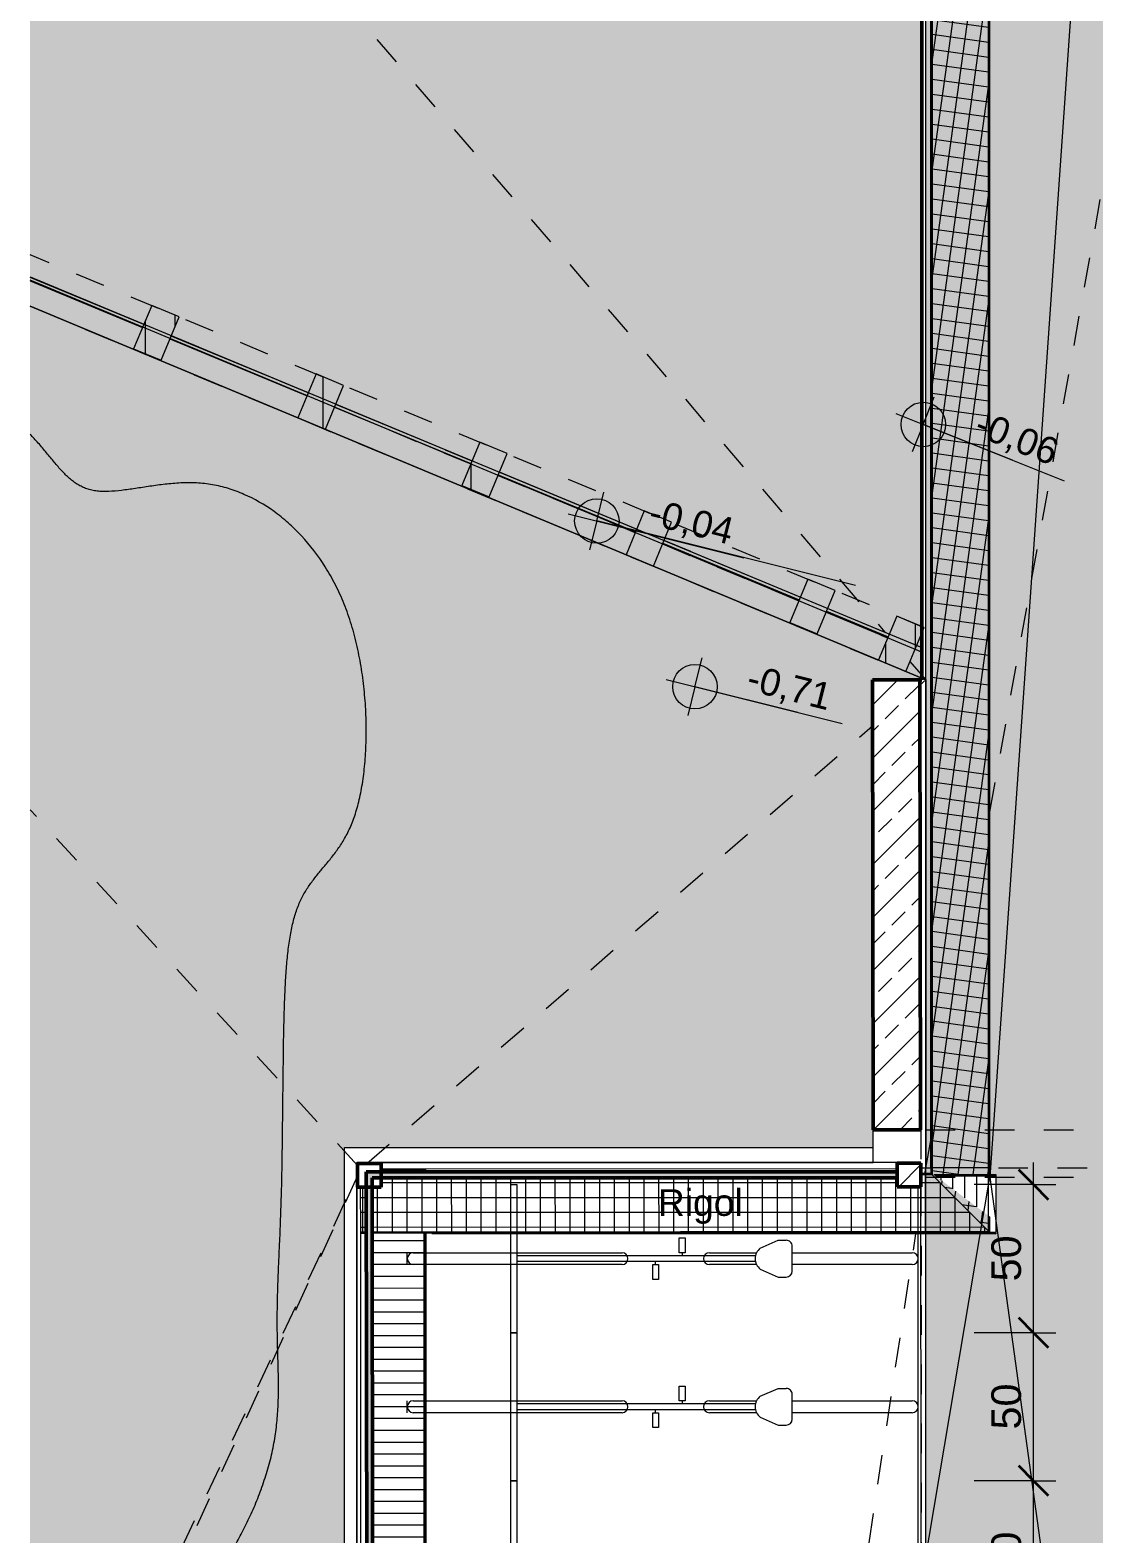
# Model space of a CAD drawing. Header units: metres. Extents: x -2.6 to 53.4, y 58.8 to 100.4.
# Drawn here: x -0.89 to 2.7, y 79.26 to 84.34 of the extents above; entities that cross this region are included whole.
import ezdxf

# ---------------------------------------------------------------- set-up
doc = ezdxf.new("R2010")
doc.units = ezdxf.units.M
doc.linetypes.add('Verdeckt', pattern=[0.003, 0.002, -0.001])
doc.linetypes.add('Verdeckt Unten', pattern=[0.005, 0.003, -0.002])
for name, color, linetype, lineweight in [('A-DETL-GENF_', 92, 'Continuous', 13), ('A-DETL-MBND', 5, 'Continuous', 5), ('A_2D', 7, 'Continuous', 13), ('A_Bemassung-50_', 4, 'Continuous', 9), ('A_Bemassung_', 4, 'Continuous', 9), ('A_Decken', 8, 'Continuous', 13), ('A_Parkplatz', 7, 'Continuous', 13), ('A_Raeume', 7, 'Continuous', 13), ('A_Raeume_', 7, 'Continuous', 5), ('A_Waende', 7, 'Continuous', 13), ('A_Waende_SHR', 251, 'Continuous', 13), ('G-ANNO-DIMS_', 111, 'Continuous', 9), ('M-EQPM-IDEN_', 50, 'Continuous', 9)]:
    doc.layers.add(name, color=color, linetype=linetype, lineweight=lineweight)
doc.styles.add('Arial_2', font='arial.ttf', dxfattribs={"height": 0.09})
doc.styles.add('Arial_5', font='arial.ttf', dxfattribs={"height": 0.1})
doc.dimstyles.new('WGA-Bemaßung', dxfattribs={"dimscale": 0.3048, "dimtxt": 0.102026, "dimasz": 0.328084, "dimexe": 0.246063, "dimexo": 0.0625, "dimgap": 0.04101, "dimtad": 1, "dimdec": 1, "dimlfac": 100, "dimrnd": 0.5, "dimdsep": 46, "dimtxsty": 'Arial_5', "dimblk1": 'OBLIQUE', "dimblk2": 'OBLIQUE', "dimsah": 1, "dimcen": 0.09, "dimdle": 0.246063, "dimazin": 2, "dimtfac": 1, "dimtdec": 4, "dimtix": 1, "dimtmove": 0, "dimatfit": 3, "dimfxl": 0.656168, "dimfxlon": 1, "dimtvp": 1, "dimtolj": 1, "dimtzin": 0, "dimarcsym": 2})

# ---------------------------------------------------------------- blocks, each defined once
blk = doc.blocks.new('Pergola1 - Pergola-4560027-263_PP_00EG_BT1')
at = {"layer": 'A_Waende_SHR', "lineweight": 5}
h = blk.add_hatch(dxfattribs=at)
h.set_pattern_fill('FP_95', color=250, style=0, pattern_type=2)
h.set_pattern_definition([(45, (0.1, 0), (-0.1414214, 0.2828427), []), (45, (0, 0), (-0.1414214, 0.2828427), [0.1, -0.15]), (45, (-0.1, 0), (-0.1414214, 0.2828427), [])])
h.paths.add_polyline_path([(0.227, 67.8896), (0.307, 67.8898), (0.3069, 67.9196), (0.2569, 67.9196), (0.2569, 67.9696), (0.2269, 67.9696), (0.227, 67.8896)])
h.paths.add_polyline_path([(2.0495, 67.8911), (2.1295, 67.8913), (2.1294, 67.9712), (2.0494, 67.9711), (2.0495, 67.8913)])
h.paths.add_polyline_path([(0.2769, 67.9396), (0.3069, 67.9396), (0.3069, 67.9696), (0.2769, 67.9696), (0.2769, 67.9411)])
h.paths.add_polyline_path([(0.2254, 69.6812), (0.2554, 69.6812), (0.2553, 69.7612), (0.2253, 69.7612)])
h.paths.add_polyline_path([(0.2754, 69.6813), (0.3054, 69.6813), (0.3053, 69.7613), (0.2753, 69.7613), (0.2754, 69.7313)])
h.paths.add_polyline_path([(0.2238, 71.4729), (0.2538, 71.4729), (0.2538, 71.5529), (0.2238, 71.5529)])
h.paths.add_polyline_path([(0.2738, 71.4729), (0.3038, 71.473), (0.3038, 71.553), (0.2738, 71.5529), (0.2738, 71.5229)])
h.paths.add_polyline_path([(2.0464, 71.4745), (2.1264, 71.4745), (2.1263, 71.5545), (2.0463, 71.5545)])
h.paths.add_polyline_path([(0.2223, 73.2646), (0.2523, 73.2646), (0.2517, 73.3446), (0.2222, 73.3446)])
h.paths.add_polyline_path([(0.2723, 73.2646), (0.3023, 73.2646), (0.3022, 73.3446), (0.2722, 73.3446), (0.2722, 73.3146)])
h.paths.add_polyline_path([(0.2207, 75.0562), (0.2507, 75.0562), (0.2507, 75.1362), (0.2207, 75.1362), (0.2207, 75.0705)])
h.paths.add_polyline_path([(0.2707, 75.0563), (0.3007, 75.0563), (0.3007, 75.1363), (0.2707, 75.1363), (0.2707, 75.0705)])
h.paths.add_polyline_path([(2.0433, 75.0578), (2.1233, 75.0579), (2.1232, 75.1379), (2.0432, 75.1378)])
h.paths.add_polyline_path([(0.2192, 76.8479), (0.2492, 76.8479), (0.2491, 76.9279), (0.2191, 76.9279)])
h.paths.add_polyline_path([(0.2692, 76.8479), (0.2992, 76.848), (0.2991, 76.928), (0.2691, 76.9279), (0.2691, 76.8979)])
h.paths.add_polyline_path([(0.2176, 78.6396), (0.2476, 78.6396), (0.2476, 78.7196), (0.2176, 78.7196), (0.2176, 78.6414)])
h.paths.add_polyline_path([(0.2676, 78.6396), (0.2976, 78.6396), (0.2976, 78.7196), (0.2676, 78.7196), (0.2676, 78.6414)])
h.paths.add_polyline_path([(2.0402, 78.6411), (2.1202, 78.6412), (2.1201, 78.7212), (2.0401, 78.7211)])
h.paths.add_polyline_path([(0.2161, 80.4312), (0.2461, 80.4312), (0.246, 80.4828), (0.296, 80.4828), (0.296, 80.5113), (0.216, 80.5112), (0.216, 80.4693)])
h.paths.add_polyline_path([(0.2661, 80.4313), (0.2961, 80.4313), (0.296, 80.4628), (0.2661, 80.4628), (0.2661, 80.4506)])
h.paths.add_polyline_path([(2.0386, 80.4328), (2.1186, 80.4329), (2.1186, 80.5129), (2.0386, 80.5128), (2.0386, 80.4628)])
h = blk.add_hatch(dxfattribs=at)
h.set_pattern_fill('FP_94', color=250, style=0, pattern_type=2)
h.set_pattern_definition([(216.87, (0.0833, 0.20825), (0.624749256, 0.416501116), [0.10413, -0.93713]), (206.565, (0.20825, 0.14578), (-0.20825414, -0.2082493), [0.23283, -0.23283]), (198.435, (0.20825, 0.04165), (-0.41650024, -0.208245843), [0.13171, -0.52684])])
h.paths.add_polyline_path([(0.2569, 67.9196), (2.0495, 67.9211), (2.0495, 67.9411), (0.2769, 67.9396), (0.2661, 80.4628), (2.0386, 80.4628), (2.0386, 80.4828), (0.246, 80.4828), (0.2569, 67.9285)])
at = {"layer": 'A_Waende', "lineweight": 50}
for p, q in [((0.296, 80.5113), (0.216, 80.5112)), ((0.216, 80.5112), (0.2161, 80.4312)), ((2.0386, 80.4828), (0.246, 80.4828)), ((0.246, 80.4828), (0.2569, 67.9196)), ((0.2961, 80.4313), (0.296, 80.5113)), ((2.1186, 80.5129), (2.0386, 80.5128)), ((2.0386, 80.5128), (2.0386, 80.4328)), ((2.0386, 80.4628), (2.0386, 80.4828)), ((2.1186, 80.4329), (2.1186, 80.5129)), ((0.2161, 80.4312), (0.2961, 80.4313)), ((0.2769, 67.9396), (0.2661, 80.4628)), ((0.2661, 80.4628), (2.0386, 80.4628)), ((2.0386, 80.4328), (2.1186, 80.4329))]:
    blk.add_line(p, q, dxfattribs=at)
blk = doc.blocks.new('Park_Fahrrad_Reihe - Park_Fahrrad_Reihe-V42-263_PP_00EG_BT1')
at = {"layer": 'A_Parkplatz'}
for p, q in [((6.98, 0.775), (7.02, 0.775)), ((7.48, 0.775), (7.52, 0.775)), ((6.98, 0.05), (6.98, 0.755)), ((7.02, 0.755), (7.02, 0.05)), ((7.48, 0.05), (7.48, 0.755)), ((7.52, 0.755), (7.52, 0.05)), ((6.25, 0.425), (6.75, 0.425)), ((6.75, 0.405), (6.75, 0.425)), ((6.75, 0.425), (7.25, 0.425)), ((6.75, 0.425), (6.75, 0.405)), ((7.25, 0.405), (7.25, 0.425)), ((7.25, 0.425), (7.75, 0.425)), ((7.25, 0.425), (7.25, 0.405)), ((7.75, 0.425), (7.75, 0.405)), ((6.75, 0.405), (6.25, 0.405)), ((7.25, 0.405), (6.75, 0.405)), ((6.99, -0.4007), (6.99, 0.405)), ((7.01, -0.4007), (7.01, 0.405)), ((7.75, 0.405), (7.25, 0.405)), ((7.49, -0.4007), (7.49, 0.405)), ((7.51, -0.4007), (7.51, 0.405)), ((6.93, -0.0734), (6.93, -0.0534)), ((6.93, -0.0534), (6.98, -0.0534)), ((6.98, -0.0734), (6.93, -0.0734)), ((6.98, -0.0534), (6.98, -0.0734)), ((6.98, -0.0634), (6.99, -0.0634)), ((7.43, -0.0734), (7.43, -0.0534)), ((7.43, -0.0534), (7.48, -0.0534)), ((7.48, -0.0734), (7.43, -0.0734)), ((7.48, -0.0534), (7.48, -0.0734)), ((7.48, -0.0634), (7.49, -0.0634)), ((7.02, -0.163), (7.02, -0.143)), ((7.02, -0.143), (7.07, -0.143)), ((7.07, -0.143), (7.07, -0.163)), ((7.52, -0.163), (7.52, -0.143)), ((7.52, -0.143), (7.57, -0.143)), ((7.57, -0.143), (7.57, -0.163)), ((7.02, -0.153), (7.01, -0.153)), ((7.07, -0.163), (7.02, -0.163)), ((7.52, -0.153), (7.51, -0.153)), ((7.57, -0.163), (7.52, -0.163)), ((6.98, -0.4042), (6.98, -0.245)), ((7.02, -0.245), (7.02, -0.4042)), ((7.48, -0.4042), (7.48, -0.245)), ((7.52, -0.245), (7.52, -0.4042)), ((6.9647, -0.4163), (6.938, -0.4769)), ((7.0353, -0.4163), (7.062, -0.4769)), ((7.4647, -0.4163), (7.438, -0.4769)), ((7.5353, -0.4163), (7.562, -0.4769)), ((6.938, -0.4769), (6.938, -0.5044)), ((7.062, -0.4769), (7.062, -0.5044)), ((7.438, -0.4769), (7.438, -0.5044)), ((7.562, -0.4769), (7.562, -0.5044)), ((6.958, -0.5244), (7.042, -0.5244)), ((6.98, -0.93), (6.98, -0.5244)), ((7.02, -0.5244), (7.02, -0.93)), ((7.458, -0.5244), (7.542, -0.5244)), ((7.48, -0.93), (7.48, -0.5244)), ((7.52, -0.5244), (7.52, -0.93)), ((6.25, -0.95), (6.75, -0.95)), ((6.75, -0.95), (7.25, -0.95)), ((7.25, -0.95), (7.7429, -0.95))]:
    blk.add_line(p, q, dxfattribs=at)
for centre, radius, start, end in [((7, 0.755), 0.02, 0, 180), ((7.5, 0.755), 0.02, 0, 180), ((7, 0.05), 0.02, 180, 360), ((7.5, 0.05), 0.02, 180, 360), ((7, -0.245), 0.02, 0, 180), ((7.5, -0.245), 0.02, 0, 180), ((7, -0.445), 0.0455, 39.1071, 140.8929), ((7.5, -0.445), 0.0455, 39.1071, 140.8929), ((6.958, -0.5044), 0.02, 180, 270), ((7.042, -0.5044), 0.02, 270, 0), ((7.458, -0.5044), 0.02, 180, 270), ((7.542, -0.5044), 0.02, 270, 0), ((7, -0.93), 0.02, 180, 360), ((7.5, -0.93), 0.02, 180, 360)]:
    blk.add_arc(centre, radius, start, end, dxfattribs=at)
blk = doc.blocks.new('Rankgerüst5 - Rankgerüst-4955706-263_PP_00EG_BT1')
at = {"layer": 'A_2D', "lineweight": 5}
h = blk.add_hatch(dxfattribs=at)
h.set_pattern_fill('FP_99', color=256, style=0, pattern_type=2)
h.set_pattern_definition([(90, (0, 0), (-0.5, 0), []), (90, (0.1, 0), (-0.5, 0), [])])
h.paths.add_polyline_path([(2.0676, 82.1729), (2.1292, 82.3209), (2.0369, 82.3594), (1.9751, 82.2113)])
h.paths.add_polyline_path([(1.7678, 82.2997), (1.8288, 82.4462), (1.7365, 82.4847), (1.6754, 82.3381), (1.7604, 82.3027)])
h.paths.add_polyline_path([(1.2152, 82.5284), (1.2768, 82.6764), (1.1845, 82.7149), (1.1228, 82.5668), (1.1946, 82.537)])
h.paths.add_polyline_path([(0.6603, 82.7616), (0.7213, 82.9082), (0.629, 82.9466), (0.5679, 82.8001), (0.6151, 82.7804)])
h.paths.add_polyline_path([(0.1077, 82.9903), (0.1693, 83.1384), (0.077, 83.1769), (0.0153, 83.0288), (0.027, 83.0239)])
h.paths.add_polyline_path([(-0.4472, 83.2236), (-0.3862, 83.3701), (-0.4785, 83.4086), (-0.5396, 83.2621), (-0.4633, 83.2303)])
at = {"layer": 'A_2D'}
for p, q in [((-0.5057, 83.3435), (-0.8892, 83.5027)), ((-0.8892, 83.4918), (-0.5095, 83.3343)), ((-0.4785, 83.4086), (-0.5396, 83.2621)), ((-0.3862, 83.3701), (-0.4785, 83.4086)), ((-0.4472, 83.2236), (-0.3862, 83.3701)), ((-0.4171, 83.2959), (0.0464, 83.1035)), ((0.0503, 83.1128), (-0.4133, 83.3051)), ((-0.5396, 83.2621), (-0.4472, 83.2236)), ((0.077, 83.1769), (0.0153, 83.0288)), ((0.1693, 83.1384), (0.077, 83.1769)), ((0.1077, 82.9903), (0.1693, 83.1384)), ((0.6027, 82.8835), (0.1427, 83.0744)), ((0.0153, 83.0288), (0.1077, 82.9903)), ((0.1388, 83.0652), (0.5988, 82.8743)), ((0.629, 82.9466), (0.5679, 82.8001)), ((0.7213, 82.9082), (0.629, 82.9466)), ((0.6603, 82.7616), (0.7213, 82.9082)), ((0.6912, 82.836), (1.1548, 82.6436)), ((1.1586, 82.6528), (0.6951, 82.8452)), ((0.5679, 82.8001), (0.6603, 82.7616)), ((1.1845, 82.7149), (1.1228, 82.5668)), ((1.2768, 82.6764), (1.1845, 82.7149)), ((1.2152, 82.5284), (1.2768, 82.6764)), ((1.711, 82.4236), (1.251, 82.6145)), ((1.1228, 82.5668), (1.2152, 82.5284)), ((1.2472, 82.6052), (1.7072, 82.4144)), ((1.7365, 82.4847), (1.6754, 82.3381)), ((1.8288, 82.4462), (1.7365, 82.4847)), ((1.7678, 82.2997), (1.8288, 82.4462)), ((1.7996, 82.376), (2.0078, 82.2896)), ((2.0116, 82.2988), (1.8034, 82.3852)), ((2.0369, 82.3594), (1.9751, 82.2113)), ((2.1292, 82.3209), (2.0369, 82.3594)), ((1.6754, 82.3381), (1.7678, 82.2997)), ((2.0676, 82.1729), (2.1292, 82.3209)), ((1.9751, 82.2113), (2.0676, 82.1729))]:
    blk.add_line(p, q, dxfattribs=at)
blk = doc.blocks.new('HLS_Rigol - 20x8cm-9179605-263_PP_00EG_BT1')
at = {"layer": 'A-DETL-MBND'}
h = blk.add_hatch(dxfattribs=at)
h.set_pattern_fill('FP_124', color=252, style=0, pattern_type=2)
h.set_pattern_definition([(359.99107, (-0.26287, 67.891), (-3.77e-06, 0.04), [])])
h.paths.add_polyline_path([(0.4417, 67.8905), (0.4417, 67.9197), (0.3069, 67.9196), (0.307, 67.8905), (0.4064, 67.8905)])
h.paths.add_polyline_path([(0.3069, 67.9396), (0.4417, 67.9397), (0.4417, 78.4899), (0.2707, 78.4655), (0.2678, 78.445), (0.2691, 76.9279), (0.2991, 76.928), (0.2991, 76.848), (0.2692, 76.8479), (0.2707, 75.1363), (0.3007, 75.1363), (0.3007, 75.0563), (0.2707, 75.0562), (0.2722, 73.3446), (0.3022, 73.3446), (0.3022, 73.2646), (0.2723, 73.2646), (0.2738, 71.5529), (0.3038, 71.553), (0.3038, 71.473), (0.2738, 71.4729), (0.2753, 69.7613), (0.3053, 69.7613), (0.3053, 69.6813), (0.2754, 69.6812), (0.2769, 67.9696), (0.3069, 67.9696), (0.3069, 67.9411)])
h.paths.add_polyline_path([(0.2517, 67.9696), (0.2569, 67.9696), (0.2554, 69.6812), (0.2517, 69.6812), (0.2517, 67.9696)])
h.paths.add_polyline_path([(0.2517, 69.7612), (0.2553, 69.7613), (0.2538, 71.4729), (0.2517, 71.4729), (0.2517, 69.7613)])
h.paths.add_polyline_path([(0.2517, 71.5529), (0.2538, 71.553), (0.2523, 73.2646), (0.2517, 73.2646), (0.2517, 71.553)])
h.paths.add_polyline_path([(0.2517, 73.3446), (0.2522, 73.3446), (0.2517, 73.3446)])
h.paths.add_polyline_path([(0.2707, 78.4905), (0.4417, 78.4905), (0.4417, 80.2762), (0.2662, 80.276), (0.2676, 78.7196), (0.2976, 78.7196), (0.2976, 78.6396), (0.2676, 78.6396), (0.2678, 78.4905)])
h.paths.add_polyline_path([(0.2662, 80.279), (0.4417, 80.2792), (0.4417, 80.2812), (0.2662, 80.281)])
h.paths.add_polyline_path([(0.296, 80.4828), (0.4417, 80.4828), (0.4417, 80.4896), (0.296, 80.4896)])
h = blk.add_hatch(dxfattribs=at)
h.set_pattern_fill('FP_123', color=252, style=0, pattern_type=2)
h.set_pattern_definition([(222.27, (0.34773, 80.491), (0.0399965, -1e-05), [])])
h.paths.add_polyline_path([(0.4417, 80.4896), (0.4417, 80.4898), (0.43, 80.4896)])
h = blk.add_hatch(dxfattribs=at)
h.set_pattern_fill('FP_125', color=252, style=0, pattern_type=2)
h.set_pattern_definition([(222.27, (0.44272, 67.891), (4.15e-06, -0.039997125), [])])
h.paths.add_polyline_path([(0.4417, 67.9397), (0.442, 67.9397), (0.4417, 67.9411)])
h.paths.add_polyline_path([(0.4417, 80.2792), (0.442, 80.2794), (0.4417, 80.2792)])
for p, q in [((0.296, 80.4896), (0.4417, 80.4896)), ((0.4417, 80.4896), (0.442, 80.4899)), ((0.4417, 80.4828), (0.4417, 80.4896)), ((0.442, 80.4899), (0.442, 80.4828)), ((0.4441, 80.4899), (0.4437, 80.4896)), ((0.4437, 80.4896), (0.4467, 80.4896)), ((0.4437, 80.4828), (0.4437, 80.4896)), ((0.4467, 80.4828), (0.4467, 80.4896)), ((0.4467, 80.4828), (0.4467, 80.4896)), ((0.4417, 80.2792), (0.4417, 80.2812)), ((0.4417, 78.4905), (0.4417, 80.2762)), ((0.442, 80.2812), (0.442, 80.2792)), ((0.442, 80.2762), (0.442, 78.4905)), ((0.4437, 80.2792), (0.4437, 80.2812)), ((0.4437, 78.4905), (0.4437, 80.2762)), ((0.4467, 80.2792), (0.4467, 80.2812)), ((0.4467, 80.2792), (0.4467, 80.2812)), ((0.4467, 67.9397), (0.4467, 80.2762)), ((0.4467, 67.9397), (0.4467, 80.2762)), ((0.2467, 78.7196), (0.2467, 79.7282)), ((0.2467, 78.7196), (0.2467, 79.7282))]:
    blk.add_line(p, q, dxfattribs=at)
blk = doc.blocks.new('HLS_Rigol - 20x8cm-9179606-263_PP_00EG_BT1')
at = {"layer": 'A-DETL-MBND'}
h = blk.add_hatch(dxfattribs=at)
h.set_pattern_fill('FP_128', color=252, style=0, pattern_type=2)
h.set_pattern_definition([(270, (0.46667, 80.984), (0.04, -1e-05), [])])
h.paths.add_polyline_path([(2.3714, 80.2793), (2.3714, 80.4693), (2.1684, 80.4693), (2.3466, 80.3346), (2.3466, 80.2831), (0.4667, 80.281), (0.4667, 80.2796), (1.2305, 80.28), (2.3486, 80.2811), (2.3486, 80.3331), (2.3516, 80.3308), (2.3516, 80.2793)])
h = blk.add_hatch(dxfattribs=at)
h.set_pattern_fill('FP_127', color=252, style=0, pattern_type=2)
h.set_pattern_definition([(222.27, (0.46772, 80.471), (0.03999645, -9.97e-06), [])])
h.paths.add_polyline_path([(2.3714, 80.4693), (2.3714, 80.4695), (2.3516, 80.4693)])
h = blk.add_hatch(dxfattribs=at)
h.set_pattern_fill('FP_126', color=252, style=0, pattern_type=2)
h.set_pattern_definition([(222.27, (2.372, 80.375), (4e-06, -0.039997), [])])
h.paths.add_polyline_path([(2.3714, 80.2793), (2.3716, 80.2794), (2.3714, 80.281)])
for p, q in [((2.1186, 80.4743), (2.1566, 80.4743)), ((2.1186, 80.4743), (2.1566, 80.4743)), ((2.1618, 80.4743), (2.3714, 80.4742)), ((2.1618, 80.4743), (2.3714, 80.4742)), ((2.1658, 80.4713), (2.3714, 80.4712)), ((2.1684, 80.4693), (2.3714, 80.4693)), ((2.3714, 80.4742), (2.3714, 80.4712)), ((2.3714, 80.4712), (2.3718, 80.4716)), ((2.3717, 80.4696), (2.3714, 80.4693)), ((2.3714, 80.4693), (2.3714, 80.2793)), ((0.4667, 80.2796), (0.4667, 80.2812)), ((0.4667, 80.2796), (0.76, 80.2795)), ((0.4667, 80.2746), (0.4667, 80.2762)), ((0.4667, 80.2746), (2.3714, 80.2743)), ((0.4667, 80.2746), (2.3714, 80.2743)), ((1.6354, 80.2774), (2.3714, 80.2773)), ((2.3516, 80.2793), (2.3714, 80.2793)), ((2.3714, 80.2793), (2.3717, 80.2796)), ((2.3714, 80.2773), (2.3714, 80.2743))]:
    blk.add_line(p, q, dxfattribs=at)
blk = doc.blocks.new('HLS_Rigol - 20x8cm-9179607-263_PP_00EG_BT1')
at = {"layer": 'A-DETL-MBND'}
for p, q in [((2.1516, 80.4961), (2.1516, 91.7997)), ((2.1516, 80.4961), (2.1516, 91.7997)), ((2.1546, 80.4961), (2.1546, 91.7959)), ((2.1566, 80.4961), (2.1566, 91.7997)), ((2.3466, 80.4961), (2.3466, 91.7997)), ((2.3486, 80.4961), (2.3486, 91.7997)), ((2.3516, 80.4961), (2.3516, 91.7997)), ((2.3516, 80.4961), (2.3516, 91.7997)), ((2.1546, 80.4961), (2.1516, 80.4961)), ((2.3466, 80.4961), (2.1566, 80.4961)), ((2.1566, 80.4961), (2.1566, 80.4959)), ((2.3516, 80.4961), (2.3486, 80.4961))]:
    blk.add_line(p, q, dxfattribs=at)
blk = doc.blocks.new('DIMBLOCK23-263_PP_00EG_BT1')
at = {"layer": 'A_Bemassung-50_', "lineweight": 35, "transparency": 16777216}
for p, q in [((2.4986, 79.44), (2.4486, 79.49)), ((2.4986, 79.44), (2.5486, 79.39)), ((2.4986, 78.94), (2.4486, 78.99)), ((2.4986, 78.94), (2.5486, 78.89))]:
    blk.add_line(p, q, dxfattribs=at)
at = {"layer": 'A_Bemassung-50_', "transparency": 16777216}
for p, q in [((2.4986, 79.44), (2.2986, 79.44)), ((2.4986, 78.94), (2.4986, 79.44)), ((2.4986, 79.44), (2.5736, 79.44)), ((2.4986, 78.94), (2.2986, 78.94)), ((2.4986, 78.94), (2.5736, 78.94))]:
    blk.add_line(p, q, dxfattribs=at)
at = {"layer": 'A_Bemassung-50_', "color": 0, "transparency": 16777216, "insert": (2.3563, 79.1131), "char_height": 0.1, "width": 0.184588, "attachment_point": 1, "rotation": 90, "line_spacing_factor": 0.941778, "style": 'Arial_5'}
blk.add_mtext('50', dxfattribs=at)
blk = doc.blocks.new('_Oblique')
at = {"color": 0, "linetype": 'ByBlock', "lineweight": -2}
blk.add_line((-0.5, -0.5), (0.5, 0.5), dxfattribs=at)
blk = doc.blocks.new('DIMBLOCK24-263_PP_00EG_BT1')
at = {"layer": 'A_Bemassung-50_', "lineweight": 35, "transparency": 16777216}
for p, q in [((2.4986, 79.94), (2.4486, 79.99)), ((2.4986, 79.94), (2.5486, 79.89)), ((2.4986, 79.44), (2.4486, 79.49)), ((2.4986, 79.44), (2.5486, 79.39))]:
    blk.add_line(p, q, dxfattribs=at)
at = {"layer": 'A_Bemassung-50_', "transparency": 16777216}
for p, q in [((2.4986, 79.94), (2.2986, 79.94)), ((2.4986, 79.44), (2.4986, 79.94)), ((2.4986, 79.94), (2.5736, 79.94)), ((2.4986, 79.44), (2.2986, 79.44)), ((2.4986, 79.44), (2.5736, 79.44))]:
    blk.add_line(p, q, dxfattribs=at)
at = {"layer": 'A_Bemassung-50_', "color": 0, "transparency": 16777216, "insert": (2.3563, 79.6131), "char_height": 0.1, "width": 0.184588, "attachment_point": 1, "rotation": 90, "line_spacing_factor": 0.941778, "style": 'Arial_5'}
blk.add_mtext('50', dxfattribs=at)
blk = doc.blocks.new('DIMBLOCK25-263_PP_00EG_BT1')
at = {"layer": 'A_Bemassung-50_', "lineweight": 35, "transparency": 16777216}
for p, q in [((2.4986, 80.44), (2.4486, 80.49)), ((2.4986, 80.44), (2.5486, 80.39)), ((2.4986, 79.94), (2.4486, 79.99)), ((2.4986, 79.94), (2.5486, 79.89))]:
    blk.add_line(p, q, dxfattribs=at)
at = {"layer": 'A_Bemassung-50_', "transparency": 16777216}
for p, q in [((2.4986, 79.94), (2.4986, 80.515)), ((2.4986, 80.44), (2.2986, 80.44)), ((2.4986, 80.44), (2.5736, 80.44)), ((2.4986, 79.94), (2.2986, 79.94)), ((2.4986, 79.94), (2.5736, 79.94))]:
    blk.add_line(p, q, dxfattribs=at)
at = {"layer": 'A_Bemassung-50_', "color": 0, "transparency": 16777216, "insert": (2.3563, 80.1131), "char_height": 0.1, "width": 0.184588, "attachment_point": 1, "rotation": 90, "line_spacing_factor": 0.941778, "style": 'Arial_5'}
blk.add_mtext('50', dxfattribs=at)
blk = doc.blocks.new('Höhenkoten - 018-55641-263_PP_00EG_BT1')
at = {"layer": 'G-ANNO-DIMS_'}
h = blk.add_hatch(color=256, dxfattribs=at)
edge = h.paths.add_edge_path()
edge.add_line((0, 0), (0, 0.0015))
edge.add_arc((0, 0), 0.0015, 0, 90, ccw=False)
edge.add_line((0.0015, 0), (0, 0))
h = blk.add_hatch(color=256, dxfattribs=at)
edge = h.paths.add_edge_path()
edge.add_line((0, 0), (0, -0.0015))
edge.add_arc((0, 0), 0.0015, 180, 270, ccw=False)
edge.add_line((-0.0015, 0), (0, 0))
for p, q in [((0, 0), (0, 0.002)), ((-0.002, 0), (0.01024, 0)), ((0, 0), (0, -0.002))]:
    blk.add_line(p, q, dxfattribs=at)
blk.add_circle((0, 0), 0.0015, dxfattribs=at)

msp = doc.modelspace()

# ---------------------------------------------------------------- hatches: boundary and pattern name
at = {"layer": 'A-DETL-GENF_'}
h = msp.add_hatch(color=10, dxfattribs=at)
h.paths.add_polyline_path([(-0.8892, 65.8893), (4.0799, 65.8905), (4.0799, 91.5308), (4.0817, 91.5308), (4.081, 91.5321), (4.0893, 91.5316), (16.0904, 89.6167), (16.0904, 89.609), (17.8512, 89.3272), (17.8512, 89.3285), (17.8508, 89.329), (17.8508, 89.3788), (17.8466, 89.3544), (4.0838, 91.5569), (4.1143, 91.7444), (9.3588, 90.9052), (17.8509, 89.5469), (17.8509, 89.5482), (4.1144, 91.7466), (4.1148, 91.7494), (9.3588, 90.9103), (17.8509, 89.5515), (17.8517, 90.7759), (18.0263, 90.7762), (-0.8892, 93.8029), (-0.8892, 92.5066), (2.4017, 91.98), (2.4009, 91.9771), (-0.8892, 92.5036), (-0.8892, 92.5016), (2.4009, 91.9751), (2.3705, 91.7875), (2.3527, 91.7904), (2.3527, 91.7884), (2.3516, 91.7886), (2.3516, 91.8496), (2.3486, 91.8489), (2.3486, 91.791), (2.3466, 91.7914), (2.3466, 91.8485), (2.1997, 91.8149), (2.1583, 91.8215), (2.158, 91.8195), (2.1945, 91.8137), (2.1867, 91.8119), (2.1576, 91.8166), (2.1551, 91.7995), (2.1566, 91.7995), (2.1566, 91.7823), (2.1546, 91.7826), (2.1546, 91.7953), (2.1527, 91.7855), (2.1527, 91.8173), (-0.8892, 92.3041), (-0.8892, 92.2838), (2.1339, 91.7995), (2.1339, 80.4745), (2.1566, 80.4742), (2.1566, 80.4729), (2.1339, 80.4729), (2.1339, 80.2829), (2.3466, 80.2831), (2.3466, 80.3346), (2.1684, 80.4693), (2.3716, 80.4693), (2.3714, 80.2793), (2.3516, 80.2793), (2.3516, 80.3308), (2.3486, 80.3331), (2.3486, 80.2811), (2.1339, 80.2809), (2.1339, 80.2775), (2.3714, 80.2773), (2.3714, 80.2743), (2.1339, 80.2743), (2.1339, 67.8913), (2.0495, 67.8913), (2.0494, 67.9211), (0.447, 67.9196), (0.4467, 67.8905), (0.307, 67.8905), (0.3069, 67.8896), (0.2261, 67.8896), (-0.8892, 68.3549), (-0.8892, 66.0014)])
h.paths.add_polyline_path([(3.6336, 66.146), (3.6336, 66.946), (4.0336, 66.546), (3.7264, 66.2388)])
h.paths.add_polyline_path([(2.3714, 80.4712), (2.1658, 80.4713), (2.1618, 80.4743), (2.3716, 80.4742), (2.3714, 80.4716)])
h.paths.add_polyline_path([(3.7579, 86.7939), (3.7579, 86.8945), (3.3807, 86.8945), (3.3807, 87.0584), (3.7579, 87.0584), (3.7579, 87.1629), (3.9424, 86.9784), (3.8585, 86.8945)])
h.paths.add_polyline_path([(22.0038, 87.818), (22.1575, 87.818), (22.1575, 88.6685), (22.1477, 88.6587), (22.1477, 88.8387), (22.1575, 88.8288), (22.1575, 90.743), (20.6077, 90.991), (20.6077, 90.442), (20.1151, 90.442), (18.0517, 90.7721), (18.0517, 89.3156), (17.924, 89.3156), (18.1093, 89.2857), (18.1093, 87.818), (18.3877, 87.818), (18.3877, 87.8555), (19.8177, 87.8555), (19.8177, 87.818), (20.0677, 87.818), (20.0682, 90.437), (20.6077, 90.437), (20.6077, 87.818), (21.1559, 87.818)])
h.paths.add_polyline_path([(19.3524, 87.8575), (18.3877, 87.8575), (18.3877, 87.8605), (19.8177, 87.8605), (19.8177, 87.8575), (19.4601, 87.8575)])
h.paths.add_polyline_path([(19.0956, 88.7628), (18.6956, 89.1628), (19.4956, 89.1628), (19.331, 88.9982)])
h.paths.add_polyline_path([(21.9576, 89.1744), (21.9576, 89.275), (21.5804, 89.275), (21.5804, 89.4389), (21.9576, 89.4389), (21.9576, 89.5434), (22.1421, 89.3589), (22.0038, 89.2206)])
h.paths.add_polyline_path([(17.8562, 89.3265), (17.8562, 89.3278), (17.8547, 89.328), (17.8547, 89.3267)])
h.paths.add_polyline_path([(17.8461, 89.3495), (4.0832, 91.5517), (4.084, 91.5549), (9.9214, 90.6208), (17.8466, 89.3524)])
h.paths.add_polyline_path([(21.7198, 89.5153), (21.5353, 89.6998), (21.7198, 89.8843), (21.7198, 89.7798), (22.097, 89.7798), (22.097, 89.6159), (21.7198, 89.6159), (21.7198, 89.5421)])
h.paths.add_polyline_path([(15.0965, 90.2746), (14.912, 90.4591), (15.0126, 90.4591), (15.0126, 90.8363), (15.1765, 90.8363), (15.1765, 90.4591), (15.281, 90.4591), (15.1765, 90.3547)])
h.paths.add_polyline_path([(14.7965, 90.2763), (14.6326, 90.2763), (14.6326, 90.6536), (14.532, 90.6536), (14.7165, 90.8381), (14.901, 90.6536), (14.7965, 90.6536), (14.7965, 90.4591)])
h.paths.add_polyline_path([(3.5652, 90.692), (3.3807, 90.8764), (3.5652, 91.0609), (3.5652, 90.9604), (3.9424, 90.9604), (3.9424, 90.7964), (3.5652, 90.7964)])
h.paths.add_polyline_path([(8.0841, 91.2144), (8.0841, 91.5916), (7.9835, 91.5916), (8.168, 91.7761), (8.3525, 91.5916), (8.248, 91.5916), (8.248, 91.2144)])
h.paths.add_polyline_path([(4.0832, 91.5517), (4.0832, 91.5528), (4.0834, 91.5539)])
h.paths.add_polyline_path([(2.3701, 91.7826), (2.3516, 91.7855), (2.3516, 91.7885), (2.3705, 91.7855)])
h.paths.add_polyline_path([(2.3486, 91.786), (2.3466, 91.7863), (2.3466, 91.7893), (2.3486, 91.789), (2.3486, 91.7875)])
h.paths.add_polyline_path([(2.1527, 91.8204), (2.1527, 91.8224), (-0.8892, 92.3091), (-0.8892, 92.3071), (2.1369, 91.8229)])
at = {"layer": 'A-DETL-GENF_', "lineweight": 5}
h = msp.add_hatch(dxfattribs=at)
h.set_pattern_fill('FP_190', color=55, style=0, pattern_type=2)
h.set_pattern_definition([(90, (0, 0), (-0.17961, 0.17961), [0.04762, -0.31159]), (45, (0, 0), (-0.1796051, 0.1796051), [0.04763, -0.20638]), (135, (0, 0), (-0.1796051, -0.1796051), [0.04763, -0.20638])])
h.paths.add_polyline_path([(0.1722, 67.9571), (0.1722, 80.5655), (1.9567, 80.5655), (1.9567, 82.1446), (2.1214, 82.1447), (2.121, 91.8021), (-0.8892, 92.2838), (-0.8892, 68.3998), (0.1706, 67.9577)])
at = {"layer": 'A_2D', "lineweight": 5}
h = msp.add_hatch(dxfattribs=at)
h.set_pattern_fill('FP_163', color=256, style=0, pattern_type=2)
h.set_pattern_definition([(262.144, (2.135, 85.538), (0.04953074, -0.0068342), []), (352.144, (2.135, 85.538), (0.0068342, 0.04953074), [])])
h.paths.add_polyline_path([(2.3466, 80.2831), (2.3466, 80.3346), (2.1684, 80.4693), (2.3466, 80.4696), (2.3466, 80.4713), (2.1658, 80.4713), (2.1618, 80.4743), (2.3466, 80.4745), (2.3466, 91.8485), (2.1997, 91.8149), (2.1596, 91.8213), (2.158, 91.8195), (2.1945, 91.8137), (2.1867, 91.8119), (2.1576, 91.8166), (2.1566, 91.8097), (2.1566, 80.4729), (2.3391, 80.2906)])
h = msp.add_hatch(dxfattribs=at)
h.set_pattern_fill('FP_164', color=256, style=0, pattern_type=2)
h.set_pattern_definition([(82.144, (2.157, 86.147), (4.0525e-06, 0.049998698), []), (90, (2.157, 86.147), (-5e-05, -0.00033), [])])
h.paths.add_polyline_path([(2.1566, 80.4743), (2.1566, 82.4249), (2.1566, 80.4745)])
h = msp.add_hatch(dxfattribs=at)
h.set_pattern_fill('FP_165', color=256, style=0, pattern_type=2)
h.set_pattern_definition([(0.005, (2.133, 86.147), (-4.35e-06, 0.05), []), (90.011, (2.133, 86.147), (-0.05, -9.6e-06), [])])
h.paths.add_polyline_path([(0.2269, 80.281), (0.2462, 80.281), (0.246, 80.4312), (0.2268, 80.4312), (0.2268, 80.4269)])
h.paths.add_polyline_path([(0.2662, 80.281), (2.3466, 80.2831), (2.1566, 80.4729), (2.1186, 80.4729), (2.1186, 80.4329), (2.0386, 80.4328), (2.0386, 80.4628), (0.2961, 80.4628), (0.296, 80.4313), (0.2661, 80.4312), (0.2661, 80.4269)])
at = {"layer": 'A_Waende', "lineweight": 5}
h = msp.add_hatch(dxfattribs=at)
h.set_pattern_fill('FP_4', color=250, style=0, pattern_type=2)
h.set_pattern_definition([(45, (0, 0), (-0.08980256, 0.08980256), []), (45, (0.0898, 0), (-0.08980256, 0.08980256), [0.0635, -0.03175])])
h.paths.add_polyline_path([(2.0784, 80.6255), (2.1168, 80.6255), (2.1153, 82.1447), (1.9553, 82.1441), (1.9568, 80.6255)])

# ---------------------------------------------------------------- linework, layer by layer
at = {"layer": 'A_2D', "lineweight": 50}
for p, q in [((2.1214, 82.1447), (2.1214, 91.8224)), ((1.9567, 82.1446), (2.1214, 82.1447))]:
    msp.add_line(p, q, dxfattribs=at)
at = {"layer": 'A_2D'}
for p, q in [((2.1339, 91.8001), (2.1339, 67.8913)), ((2.1516, 91.8145), (2.1516, 80.4779)), ((2.1566, 91.8097), (2.1566, 80.4729)), ((2.3466, 80.4743), (2.3466, 91.8485)), ((2.3486, 80.4743), (2.3486, 91.8489)), ((2.3516, 80.4743), (2.3516, 91.8496)), ((2.1546, 80.4749), (2.1546, 91.7959)), ((3.1287, 91.6628), (2.3517, 80.4655)), ((1.9567, 80.5655), (1.9567, 82.1446)), ((0.1722, 67.9571), (0.1722, 80.5655)), ((0.1722, 80.5655), (1.9567, 80.5655)), ((2.1516, 80.4779), (2.1186, 80.4779)), ((2.1516, 80.4779), (2.1546, 80.4749)), ((0.2269, 80.281), (0.2268, 80.4312)), ((0.227, 67.8893), (2.3517, 80.4655)), ((2.1186, 80.4749), (2.1546, 80.4749)), ((2.1566, 80.4729), (2.1186, 80.4729)), ((2.1566, 80.4729), (2.3466, 80.2831)), ((2.3466, 80.4693), (2.3466, 80.4713)), ((2.3486, 80.4693), (2.3486, 80.4713)), ((2.3516, 80.4693), (2.3516, 80.4713)), ((2.3517, 80.4655), (4.0799, 67.8893)), ((2.3466, 80.2831), (2.3466, 80.3346)), ((2.3486, 80.2811), (2.3486, 80.3331)), ((2.3516, 80.2781), (2.3516, 80.3308)), ((0.2269, 80.281), (0.2462, 80.281)), ((0.2269, 80.279), (0.2273, 80.2792)), ((0.2269, 80.276), (0.2269, 80.279)), ((0.2269, 80.279), (0.2462, 80.279)), ((0.2269, 80.276), (0.2462, 80.276)), ((0.2662, 80.281), (2.3466, 80.2831)), ((0.2662, 80.279), (2.3486, 80.2811)), ((0.2662, 80.276), (2.3516, 80.2781)), ((0.4417, 80.2794), (0.4437, 80.2794)), ((2.3486, 80.2811), (2.3516, 80.2781))]:
    msp.add_line(p, q, dxfattribs=at)
at = {"layer": 'A_2D', "linetype": 'Verdeckt', "lineweight": 5}
for p, q in [((2.1289, 82.3203), (-0.8892, 83.5792)), ((-0.8892, 83.4056), (2.0673, 82.1722)), ((2.1339, 80.6255), (7.5627, 80.6255)), ((2.1339, 80.4655), (7.5627, 80.4655))]:
    msp.add_line(p, q, dxfattribs=at)
at = {"layer": 'A_2D'}
msp.add_open_spline([(-0.8893, 72.0823), (-0.8868, 72.0796), (-0.8649, 72.0562), (-0.8216, 72.0183), (-0.7566, 71.9772), (-0.6998, 71.9507), (-0.6533, 71.9326), (-0.6179, 71.9202), (-0.5822, 71.9086), (-0.5462, 71.8974), (-0.5102, 71.8875), (-0.4746, 71.8795), (-0.4394, 71.8744), (-0.4051, 71.8728), (-0.3718, 71.8755), (-0.3398, 71.8834), (-0.3094, 71.8971), (-0.2808, 71.9175), (-0.2543, 71.9454), (-0.2302, 71.9815), (-0.2123, 72.019), (-0.1995, 72.0539), (-0.1876, 72.0923), (-0.1747, 72.1465), (-0.1619, 72.2201), (-0.1518, 72.3004), (-0.1413, 72.4145), (-0.135, 72.5359), (-0.1318, 72.6582), (-0.1308, 72.7487), (-0.131, 72.8364), (-0.132, 72.9198), (-0.1336, 72.9972), (-0.1353, 73.0553), (-0.1367, 73.0982), (-0.1382, 73.139), (-0.14, 73.1863), (-0.1419, 73.2379), (-0.1433, 73.2856), (-0.1439, 73.3303), (-0.1437, 73.3729), (-0.1425, 73.4075), (-0.1409, 73.4351), (-0.1393, 73.456), (-0.1373, 73.4771), (-0.1348, 73.4985), (-0.132, 73.5204), (-0.1286, 73.5429), (-0.1247, 73.5661), (-0.1203, 73.5902), (-0.1154, 73.6152), (-0.1079, 73.6501), (-0.0973, 73.6964), (-0.0838, 73.7555), (-0.0706, 73.8173), (-0.0589, 73.8813), (-0.05, 73.9465), (-0.0449, 74.0122), (-0.045, 74.0777), (-0.0513, 74.1423), (-0.0649, 74.2051), (-0.084, 74.2661), (-0.1067, 74.3251), (-0.1315, 74.3819), (-0.1566, 74.4364), (-0.1804, 74.4883), (-0.201, 74.5375), (-0.2141, 74.5761), (-0.2214, 74.6055), (-0.2262, 74.6338), (-0.2281, 74.6678), (-0.2233, 74.7207), (-0.2086, 74.7743), (-0.1879, 74.8337), (-0.1701, 74.8825), (-0.1511, 74.9369), (-0.135, 74.988), (-0.1224, 75.033), (-0.1131, 75.069), (-0.1042, 75.107), (-0.0929, 75.1599), (-0.0797, 75.2296), (-0.0615, 75.3459), (-0.0484, 75.4649), (-0.0422, 75.5779), (-0.0416, 75.6442), (-0.0432, 75.6936), (-0.0463, 75.7404), (-0.0525, 75.7942), (-0.0628, 75.852), (-0.0793, 75.9206), (-0.0982, 75.9776), (-0.1162, 76.0251), (-0.1284, 76.0564), (-0.1391, 76.0857), (-0.1484, 76.1151), (-0.1548, 76.1415), (-0.1592, 76.165), (-0.1621, 76.184), (-0.1646, 76.2046), (-0.1666, 76.2267), (-0.1681, 76.2503), (-0.1695, 76.2835), (-0.17, 76.3461), (-0.1657, 76.4265), (-0.1558, 76.5132), (-0.1452, 76.5809), (-0.1314, 76.6505), (-0.11, 76.7456), (-0.0799, 76.8676), (-0.0513, 76.9915), (-0.0329, 77.0904), (-0.0223, 77.1641), (-0.0168, 77.2248), (-0.0149, 77.2727), (-0.0148, 77.3202), (-0.0178, 77.3787), (-0.0257, 77.4477), (-0.037, 77.5156), (-0.0557, 77.6047), (-0.0837, 77.7139), (-0.1128, 77.8209), (-0.1335, 77.9056), (-0.1469, 77.9687), (-0.1577, 78.0316), (-0.1694, 78.1153), (-0.1786, 78.1989), (-0.1879, 78.2826), (-0.1955, 78.3456), (-0.2045, 78.4088), (-0.2154, 78.4724), (-0.229, 78.5364), (-0.2459, 78.6009), (-0.2645, 78.6651), (-0.2833, 78.7282), (-0.3004, 78.7893), (-0.3144, 78.8477), (-0.3235, 78.9024), (-0.3261, 78.9526), (-0.3214, 78.99), (-0.3141, 79.018), (-0.3069, 79.0382), (-0.2983, 79.0579), (-0.2885, 79.0773), (-0.2775, 79.0966), (-0.2655, 79.116), (-0.2528, 79.1357), (-0.2395, 79.156), (-0.2257, 79.1771), (-0.2116, 79.1992), (-0.1974, 79.2224), (-0.1786, 79.2554), (-0.1555, 79.3), (-0.1294, 79.3577), (-0.1058, 79.4183), (-0.0856, 79.4807), (-0.0722, 79.5332), (-0.0642, 79.5748), (-0.0579, 79.6161), (-0.0529, 79.667), (-0.0505, 79.7273), (-0.0505, 79.7868), (-0.052, 79.8456), (-0.0539, 79.9037), (-0.0549, 79.9612), (-0.0546, 80.0184), (-0.0533, 80.0759), (-0.0513, 80.1342), (-0.0488, 80.1939), (-0.0452, 80.2759), (-0.0408, 80.3847), (-0.0379, 80.5291), (-0.0364, 80.6556), (-0.0353, 80.7572), (-0.0342, 80.8582), (-0.0327, 80.9564), (-0.0303, 81.0489), (-0.0276, 81.1151), (-0.0236, 81.1774), (-0.0177, 81.2357), (-0.0096, 81.2893), (0.0012, 81.3379), (0.0151, 81.381), (0.0326, 81.4181), (0.0496, 81.4453), (0.0643, 81.4655), (0.0757, 81.4803), (0.0874, 81.4947), (0.0993, 81.509), (0.1114, 81.5234), (0.1235, 81.5381), (0.1355, 81.5533), (0.1474, 81.5693), (0.159, 81.5862), (0.1702, 81.6042), (0.1809, 81.6235), (0.1944, 81.6514), (0.2096, 81.6906), (0.2244, 81.7461), (0.2356, 81.8088), (0.243, 81.8771), (0.2463, 81.9498), (0.2455, 82.0255), (0.2402, 82.1028), (0.2305, 82.1804), (0.216, 82.2569), (0.1965, 82.3309), (0.172, 82.401), (0.1423, 82.4663), (0.0966, 82.5466), (0.0427, 82.6166), (-0.0174, 82.6753), (-0.0811, 82.7262), (-0.1492, 82.7651), (-0.2197, 82.7912), (-0.2644, 82.8019), (-0.3002, 82.8071), (-0.3361, 82.8099), (-0.3808, 82.8096), (-0.4336, 82.805), (-0.4849, 82.7979), (-0.5341, 82.7901), (-0.5807, 82.7834), (-0.6168, 82.7802), (-0.6437, 82.78), (-0.6629, 82.7813), (-0.681, 82.7842), (-0.6978, 82.789), (-0.7136, 82.7955), (-0.7285, 82.8037), (-0.7427, 82.8133), (-0.7562, 82.8243), (-0.7693, 82.8366), (-0.7821, 82.8498), (-0.7948, 82.864), (-0.8075, 82.879), (-0.8203, 82.8946), (-0.8379, 82.9161), (-0.8601, 82.9425), (-0.8795, 82.9637), (-0.8891, 82.9735)], degree=3, knots=[0.3762307, 0.3762307, 0.3762307, 0.3762307, 0.3767258, 0.3806706, 0.3846154, 0.3885602, 0.3905325, 0.3925049, 0.3944773, 0.3964497, 0.3984221, 0.4003945, 0.4023669, 0.4043393, 0.4063116, 0.408284, 0.4102564, 0.4122288, 0.4142012, 0.4161736, 0.418146, 0.4191321, 0.4201183, 0.4220907, 0.4240631, 0.4260355, 0.4280079, 0.4319527, 0.433925, 0.4358974, 0.4378698, 0.4398422, 0.4418146, 0.443787, 0.4447732, 0.4457594, 0.4477318, 0.4497041, 0.4516765, 0.4536489, 0.4556213, 0.4575937, 0.4585799, 0.4595661, 0.4605523, 0.4615385, 0.4625247, 0.4635108, 0.464497, 0.4654832, 0.4664694, 0.4674556, 0.469428, 0.4714004, 0.4733728, 0.4753452, 0.4773176, 0.4792899, 0.4812623, 0.4832347, 0.4852071, 0.4871795, 0.4891519, 0.4911243, 0.4930966, 0.495069, 0.4970414, 0.4990138, 0.5, 0.5009862, 0.5029586, 0.504931, 0.5088757, 0.5108481, 0.5128205, 0.5147929, 0.5167653, 0.5177515, 0.5187377, 0.5197239, 0.5207101, 0.5226824, 0.5246548, 0.5285996, 0.530572, 0.5325444, 0.5335306, 0.5345168, 0.5364892, 0.5384615, 0.5404339, 0.5443787, 0.5463511, 0.5483235, 0.5502959, 0.5522682, 0.5542406, 0.5552268, 0.556213, 0.5571992, 0.5581854, 0.5591716, 0.5601578, 0.5621302, 0.566075, 0.5680473, 0.5700197, 0.5719921, 0.5739645, 0.5779093, 0.581854, 0.5838264, 0.5857988, 0.5877712, 0.5887574, 0.5897436, 0.591716, 0.5936884, 0.5956607, 0.5976331, 0.6015779, 0.6055227, 0.6074951, 0.6094675, 0.6114398, 0.6134122, 0.617357, 0.6193294, 0.6213018, 0.6232742, 0.6252465, 0.6272189, 0.6291913, 0.6311637, 0.6331361, 0.6351085, 0.6370809, 0.6390533, 0.6410256, 0.642998, 0.6439842, 0.6449704, 0.6459566, 0.6469428, 0.647929, 0.6489152, 0.6499014, 0.6508876, 0.6518738, 0.65286, 0.6538462, 0.6548323, 0.6568047, 0.6587771, 0.6607495, 0.6627219, 0.6646943, 0.6656805, 0.6666667, 0.6686391, 0.6706114, 0.6725838, 0.6745562, 0.6765286, 0.678501, 0.6804734, 0.6824458, 0.6844181, 0.6863905, 0.6883629, 0.6923077, 0.6962525, 0.7001972, 0.7021696, 0.704142, 0.7080868, 0.7100592, 0.7120316, 0.7140039, 0.7159763, 0.7179487, 0.7199211, 0.7218935, 0.7238659, 0.7258383, 0.7268245, 0.7278107, 0.7287968, 0.729783, 0.7307692, 0.7317554, 0.7327416, 0.7337278, 0.734714, 0.7357002, 0.7366864, 0.7376726, 0.739645, 0.7416174, 0.7435897, 0.7455621, 0.7475345, 0.7495069, 0.7514793, 0.7534517, 0.7554241, 0.7573964, 0.7593688, 0.7613412, 0.7633136, 0.7672584, 0.7692308, 0.7712032, 0.7751479, 0.7771203, 0.7790927, 0.7800789, 0.7810651, 0.7830375, 0.7850099, 0.7869822, 0.7889546, 0.790927, 0.7928994, 0.7938856, 0.7948718, 0.795858, 0.7968442, 0.7978304, 0.7988166, 0.7998028, 0.800789, 0.8017751, 0.8027613, 0.8037475, 0.8047337, 0.8057199, 0.8067061, 0.8086785, 0.8104287, 0.8104287, 0.8104287, 0.8104287], dxfattribs=at)
at = {"layer": 'A_Decken'}
for p, q in [((2.1347, 82.1443), (2.1347, 91.8)), ((2.1347, 82.1443), (-0.8892, 83.4057)), ((-0.8892, 83.4054), (2.1347, 82.1441)), ((2.1347, 82.1441), (2.1347, 80.495)), ((0.296, 80.4931), (2.0386, 80.4949)), ((0.296, 80.4898), (0.4469, 80.4898)), ((0.4469, 80.4898), (0.4469, 80.4828)), ((2.1347, 80.495), (2.1186, 80.495)), ((0.227, 80.279), (0.227, 80.281)), ((0.227, 78.7196), (0.227, 80.276)), ((0.4469, 80.2812), (0.4469, 80.2792)), ((0.4469, 80.2762), (0.4469, 69.3429))]:
    msp.add_line(p, q, dxfattribs=at)
at = {"layer": 'A_Decken', "linetype": 'Verdeckt Unten'}
for p, q in [((2.3516, 81.6988), (4.0809, 91.293)), ((-0.8892, 85.6732), (1.9971, 82.3049)), ((2.0815, 82.2064), (2.1347, 82.1443)), ((2.1154, 82.1274), (2.1347, 82.1441)), ((0.248, 80.5112), (1.9555, 81.9891)), ((0.216, 80.505), (-0.8892, 81.7059)), ((2.3466, 81.671), (2.3486, 81.6821)), ((2.1347, 80.495), (2.1516, 80.5891)), ((2.1546, 80.6058), (2.1566, 80.6168)), ((2.1516, 80.495), (2.1186, 80.495)), ((2.1321, 80.4779), (2.1347, 80.495)), ((2.1566, 80.495), (2.1546, 80.495)), ((2.3486, 80.4952), (2.3466, 80.4952)), ((4.0799, 80.4969), (2.3516, 80.4952)), ((-0.8892, 78.13), (0.216, 80.47)), ((0.216, 80.4693), (-0.8892, 78.0632)), ((0.4469, 69.3429), (2.1013, 80.2743))]:
    msp.add_line(p, q, dxfattribs=at)
at = {"layer": 'A_Raeume', "color": 8, "linetype": 'Verdeckt'}
for p, q in [((2.1214, 91.8021), (2.1214, 82.3242)), ((-0.8892, 83.5049), (-0.5051, 83.3449)), ((-0.4127, 83.3065), (0.0506, 83.1135)), ((-0.0699, 83.1518), (0.0463, 83.1033)), ((0.143, 83.0751), (0.6027, 82.8836)), ((0.1387, 83.0648), (0.5983, 82.8731)), ((0.6907, 82.8346), (1.1539, 82.6414)), ((1.1587, 82.6529), (0.6951, 82.8453)), ((1.7111, 82.4237), (1.2511, 82.6146)), ((1.2462, 82.6029), (1.7058, 82.4111)), ((1.7982, 82.3726), (2.0062, 82.2858)), ((2.0117, 82.2989), (1.8035, 82.3853)), ((2.1214, 82.2534), (2.1041, 82.2606)), ((2.1214, 82.3022), (2.1214, 82.1447)), ((2.0986, 82.2473), (2.1214, 82.2378)), ((2.1185, 80.6255), (2.1186, 80.5129)), ((0.2137, 67.9398), (0.2137, 80.5148)), ((2.1186, 80.5148), (0.2137, 80.5148)), ((2.1186, 80.4329), (2.1201, 78.7212))]:
    msp.add_line(p, q, dxfattribs=at)
at = {"layer": 'A_Raeume_', "flags": 128}
for points in [[(-0.8892, 83.5049), (0.6089, 82.8811), (0.6092, 82.8809), (2.1214, 82.2534), (2.1214, 91.8021), (-0.8892, 92.2838)], [(-0.8892, 68.3542), (0.2137, 67.8948), (0.2137, 68.0275), (0.2137, 80.5148), (1.957, 80.5148), (1.9553, 82.1446), (2.1214, 82.1447), (2.1214, 82.2378), (-0.8892, 83.4936)]]:
    msp.add_lwpolyline(points, dxfattribs=at)
msp.add_lwpolyline([(0.2137, 80.5148), (0.2137, 67.8895), (2.1295, 67.8914), (2.1186, 80.5148), (1.8838, 80.5148)], close=True, dxfattribs=at)
at = {"layer": 'A_Waende', "color": 50, "lineweight": 50}
for p, q in [((2.1153, 82.1447), (1.9553, 82.1446)), ((1.9553, 82.1446), (1.9568, 80.6255)), ((2.1168, 80.6255), (2.1153, 82.1447)), ((1.9568, 80.6255), (2.1168, 80.6255))]:
    msp.add_line(p, q, dxfattribs=at)
at = {"layer": 'G-ANNO-DIMS_'}
for p, q in [((2.4274, 82.8862), (2.1265, 83.0065)), ((1.8973, 82.4623), (1.0242, 82.6806)), ((1.7031, 82.0342), (1.3554, 82.1211))]:
    msp.add_line(p, q, dxfattribs=at)

# ---------------------------------------------------------------- block references
at = {"layer": 'A-DETL-MBND'}
for name in ['HLS_Rigol - 20x8cm-9179607-263_PP_00EG_BT1', 'HLS_Rigol - 20x8cm-9179605-263_PP_00EG_BT1', 'HLS_Rigol - 20x8cm-9179606-263_PP_00EG_BT1']:
    msp.add_blockref(name, (0, 0), dxfattribs=at)
at = {"layer": 'A_2D'}
msp.add_blockref('Rankgerüst5 - Rankgerüst-4955706-263_PP_00EG_BT1', (0, 0), dxfattribs=at)
at = {"layer": 'A_Parkplatz', "rotation": 90.0000000000001}
msp.add_blockref('Park_Fahrrad_Reihe - Park_Fahrrad_Reihe-V42-263_PP_00EG_BT1', (1.1594, 72.69), dxfattribs=at)
at = {"layer": 'A_Waende'}
msp.add_blockref('Pergola1 - Pergola-4560027-263_PP_00EG_BT1', (0, 0), dxfattribs=at)
at = {"layer": 'G-ANNO-DIMS_', "xscale": 49.99999999999998, "yscale": 49.99999999999998, "zscale": 49.99999999999998}
for p, rotation in [((2.1265, 83.0065), 338.1985905136493), ((1.0242, 82.6806), 345.9637565320731), ((1.3554, 82.1211), 345.9637565320743)]:
    msp.add_blockref('Höhenkoten - 018-55641-263_PP_00EG_BT1', p, dxfattribs=dict(at, rotation=rotation))

# ---------------------------------------------------------------- texts
at = {"layer": 'G-ANNO-DIMS_', "char_height": 0.09, "width": 0.342666, "attachment_point": 1, "line_spacing_factor": 0.941778, "style": 'Arial_2'}
for s, insert, rotation in [('-0,06', (2.3267, 83.0568), 338.1986), ('-0,04', (1.2158, 82.7575), 345.9638), ('-0,71', (1.547, 82.198), 345.9638)]:
    msp.add_mtext(s, dxfattribs=dict(at, insert=insert, rotation=rotation))
at = {"layer": 'M-EQPM-IDEN_', "insert": (1.2304, 80.4244), "char_height": 0.09, "width": 0.3327, "attachment_point": 1, "style": 'Arial_2'}
msp.add_mtext('Rigol', dxfattribs=at)

# ---------------------------------------------------------------- dimensions: what is measured, and where the dimension line sits
at = {"layer": 'A_Bemassung_'}
for base, p1, p2, picture, middle in [((2.4986, 80.44), (2.2986, 79.94), (2.2986, 80.44), 'DIMBLOCK25-263_PP_00EG_BT1', (2.4351, 80.19)), ((2.4986, 79.94), (2.2986, 79.44), (2.2986, 79.94), 'DIMBLOCK24-263_PP_00EG_BT1', (2.4351, 79.69)), ((2.4986, 79.44), (2.2986, 78.94), (2.2986, 79.44), 'DIMBLOCK23-263_PP_00EG_BT1', (2.4351, 79.19))]:
    dim = msp.add_linear_dim(base=base, p1=p1, p2=p2, angle=90, dimstyle='WGA-Bemaßung', override={"dimpost": '<>', "dimfxl": 0.5}, dxfattribs=at)
    dim.commit()
    dim.dimension.update_dxf_attribs({"geometry": picture, "text_midpoint": middle})

doc.saveas('drawing.dxf')
